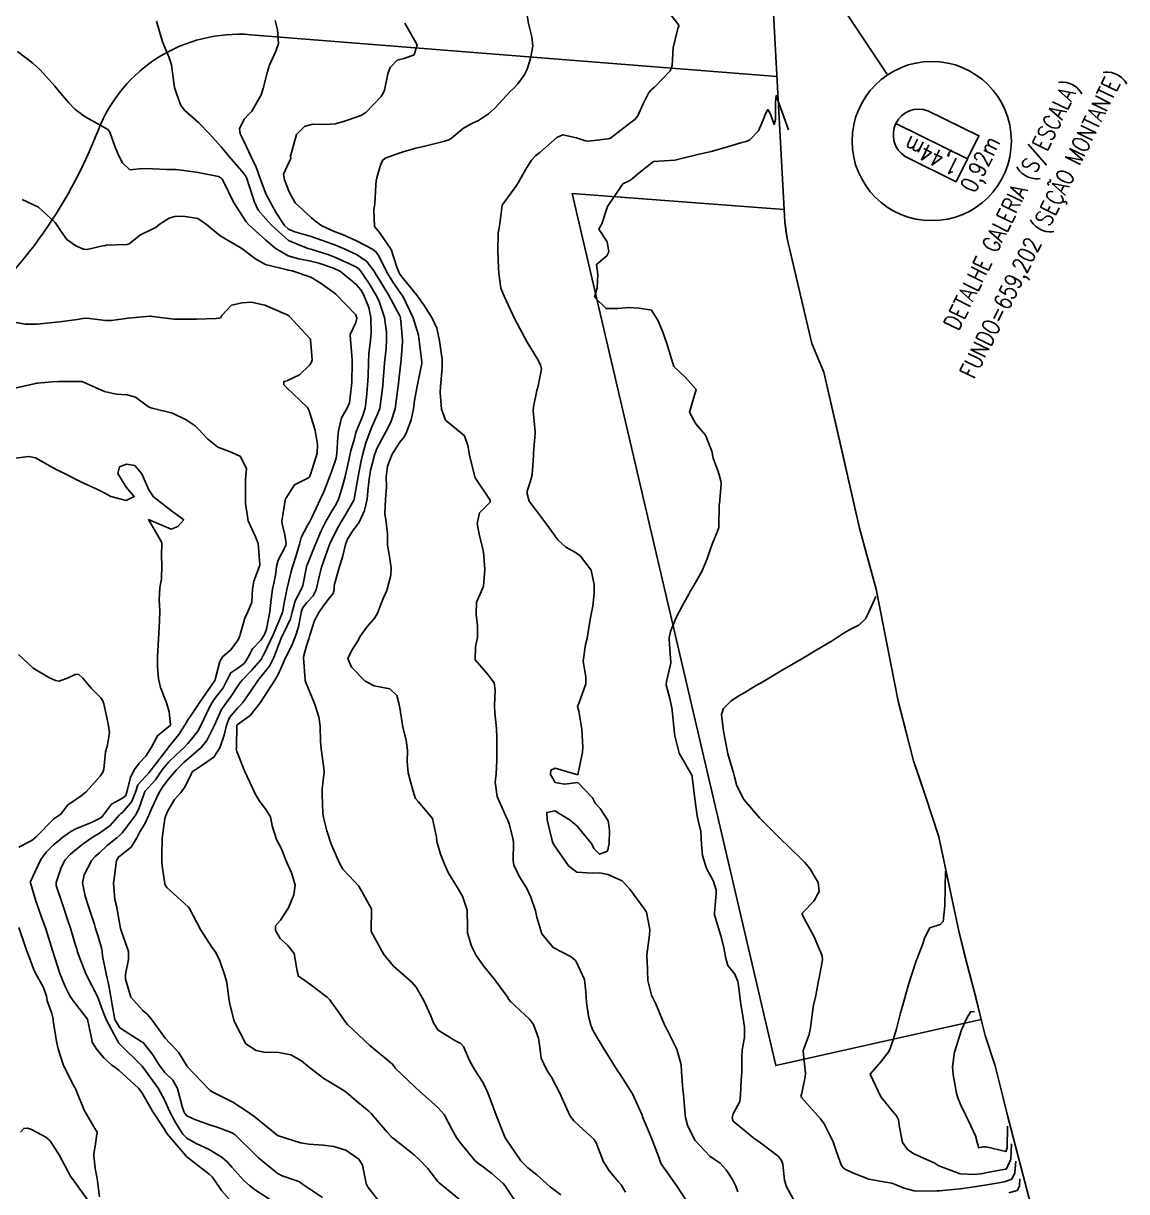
# Model space of a CAD drawing. Header units: metres. Extents: x 292545 to 299085, y 7450245 to 7463078.
# Drawn here: x 295882.3 to 295979.3, y 7458739.9 to 7458842.6 of the extents above; entities that cross this region are included whole.
import ezdxf

# ---------------------------------------------------------------- set-up
doc = ezdxf.new("R2010")
doc.units = ezdxf.units.M
doc.linetypes.add('CONTINUO', pattern=[0])
for name, color, linetype in [('Area', 45, 'Continuous'), ('Curvas de Nivel 1m', 11, 'Continuous'), ('Curvas de Nivel 5m', 15, 'Continuous'), ('Edificações', 30, 'Continuous'), ('TEXTO', 45, 'Continuous'), ('Vias Primárias', 230, 'Continuous')]:
    doc.layers.add(name, color=color, linetype=linetype)
doc.styles.add('ROMANS', font='romans', dxfattribs={"height": 0.2})

msp = doc.modelspace()

# ---------------------------------------------------------------- linework, layer by layer
at = {"layer": 'Area'}
msp.add_polyline3d([(295946.54, 7458874.74, 684.49), (295949.23, 7458825.17, 686.18), (295949.44, 7458823.7, 686.2), (295951.6, 7458814.47, 686.19), (295952.67, 7458811.97, 686.08), (295955.8, 7458798.23, 686.11), (295957.26, 7458792.89, 686.03), (295959.19, 7458783.04, 685.59), (295960.55, 7458777.8, 685.59), (295961.6, 7458774.69, 685.53), (295962.77, 7458771.1, 685.46), (295964.52, 7458762.81, 685.5), (295965.43, 7458759.21, 685.48), (295965.64, 7458758.47, 685.44), (295966.5, 7458755.06, 685.42), (295966.85, 7458753.64, 678.01), (295966.85, 7458753.64, 678), (295967.73, 7458750.96, 678.09), (295967.87, 7458750.39, 678.01), (295968.43, 7458748.17, 678.09), (295968.81, 7458746.62, 678.01), (295972.94, 7458730.77, 667.23)], dxfattribs=at)
at = {"layer": 'Curvas de Nivel 1m', "flags": 128}
for points, elevation in [([(295940.59, 7458739.1), (295939.72, 7458740.45), (295938.63, 7458741.99), (295938.43, 7458742.26), (295938.31, 7458742.46), (295938.16, 7458742.95), (295937.58, 7458744.48), (295937.3, 7458745.12), (295936.73, 7458746.49), (295936.71, 7458746.52), (295936.68, 7458746.63), (295935.84, 7458748.5), (295934.73, 7458750.26), (295934.55, 7458750.51), (295934.19, 7458751.06), (295933.29, 7458752.52), (295932.76, 7458753.41), (295932.36, 7458754.12), (295932.18, 7458754.54), (295931.98, 7458755.34), (295931.79, 7458756.55), (295931.74, 7458757.48), (295931.61, 7458758.55), (295930.85, 7458760.21), (295930.44, 7458760.56), (295928.86, 7458761.39), (295927.88, 7458762.59), (295927.43, 7458764.05), (295927.3, 7458764.6), (295926.91, 7458765.79), (295926.52, 7458766.61), (295925.91, 7458767.59), (295925.4, 7458768.62), (295925.34, 7458769.02), (295925.37, 7458770.62), (295925.33, 7458770.98), (295924.99, 7458772.24), (295924.86, 7458772.63), (295924.72, 7458772.91), (295923.94, 7458774.64), (295923.77, 7458775.9), (295923.85, 7458776.64), (295923.92, 7458777.78), (295923.92, 7458778.64), (295923.92, 7458779.8), (295923.89, 7458780.64), (295923.74, 7458782.01), (295923.7, 7458782.64), (295923.76, 7458784.01), (295923.68, 7458784.64), (295923.14, 7458785.36), (295922.02, 7458786.66), (295922.03, 7458787.81), (295922.22, 7458788.66), (295922.21, 7458789.65), (295922.09, 7458790.66), (295922.14, 7458791.74), (295922.54, 7458792.66), (295922.74, 7458793.15), (295922.86, 7458794.65), (295922.74, 7458796.13), (295922.63, 7458796.66), (295922.38, 7458797.57), (295922.19, 7458798.66), (295922.39, 7458799.58), (295923.32, 7458800.54), (295923.34, 7458800.65), (295923.32, 7458800.72), (295922, 7458802.66), (295921.53, 7458804.51), (295921.51, 7458804.67), (295921.38, 7458805.5), (295921.08, 7458806.36), (295920.68, 7458806.68), (295919.41, 7458807.74), (295919.04, 7458808.7), (295918.92, 7458810.18), (295918.95, 7458810.7), (295919.1, 7458812.34), (295919.12, 7458812.7), (295919.1, 7458813.06), (295918.88, 7458814.7), (295918.64, 7458815.83), (295918.24, 7458816.71), (295917.53, 7458817.81), (295916.87, 7458818.73), (295915.56, 7458820.35), (295915.39, 7458820.57), (295915.29, 7458820.74), (295915.12, 7458821.19), (295914.64, 7458822.75), (295913.61, 7458824.24), (295913.15, 7458824.77), (295913.09, 7458826.23), (295913.18, 7458826.77), (295913.28, 7458828.39), (295913.32, 7458828.77), (295913.38, 7458829.04), (295913.67, 7458830.07), (295913.87, 7458830.57), (295914.11, 7458830.76), (295915.25, 7458831.18), (295915.69, 7458831.33), (295916.79, 7458831.64), (295917.69, 7458831.87), (295919.24, 7458832.24), (295919.7, 7458832.38), (295919.89, 7458832.5), (295920.11, 7458832.69), (295920.98, 7458833.41), (295921.72, 7458833.83), (295922.29, 7458834.1), (295923.18, 7458834.66), (295923.74, 7458835.16), (295925.09, 7458836.63), (295925.43, 7458836.95), (295925.76, 7458837.32), (295926.31, 7458838.07), (295926.57, 7458838.61), (295926.87, 7458839.53), (295927.07, 7458840.61), (295926.99, 7458841.43), (295926.71, 7458842.61), (295926.45, 7458844.01)], 673), ([(295945.1, 7458739.89), (295944.92, 7458740.39), (295944.62, 7458740.98), (295944.07, 7458741.84), (295943.54, 7458742.41), (295943.01, 7458742.78), (295942.64, 7458743.04), (295941.33, 7458744.43), (295940.68, 7458745.75), (295940.5, 7458746.44), (295940.47, 7458746.66), (295940.33, 7458748.44), (295940.27, 7458748.88), (295940.15, 7458750.45), (295940.11, 7458751.07), (295939.73, 7458752.45), (295938.77, 7458754.38), (295938.74, 7458754.43), (295938.72, 7458754.46), (295938.65, 7458754.59), (295937.86, 7458756.47), (295937.52, 7458757.19), (295937.18, 7458758.48), (295937.12, 7458760.22), (295937.11, 7458760.49), (295937.11, 7458760.74), (295937.32, 7458762.48), (295937.35, 7458762.96), (295937.06, 7458764.49), (295936.9, 7458764.76), (295935.6, 7458766.5), (295934.93, 7458767.24), (295933.66, 7458767.8), (295932.94, 7458767.93), (295932.32, 7458767.92), (295930.94, 7458768.01), (295930.2, 7458768.57), (295928.96, 7458770.37), (295928.85, 7458770.58), (295928.78, 7458770.77), (295928.33, 7458772.59), (295928.32, 7458773.26), (295929, 7458773.38), (295930.37, 7458772.57), (295930.99, 7458772.05), (295932.22, 7458770.54), (295932.47, 7458770.05), (295932.95, 7458769.58), (295933.64, 7458769.84), (295933.8, 7458770.52), (295933.82, 7458771.68), (295933.69, 7458772.52), (295933, 7458773.61), (295932.56, 7458774.08), (295932.31, 7458774.54), (295931.03, 7458775.87), (295929.87, 7458775.73), (295929.03, 7458775.88), (295928.62, 7458776.58), (295928.67, 7458776.96), (295929.05, 7458777.14), (295931.04, 7458776.56), (295931.44, 7458778.55), (295931.48, 7458778.97), (295931.4, 7458780.56), (295931.11, 7458782.16), (295931, 7458782.56), (295931.02, 7458782.65), (295931.12, 7458782.83), (295931.74, 7458784.55), (295931.74, 7458785.15), (295931.49, 7458786.55), (295931.7, 7458788.02), (295931.84, 7458788.54), (295932.04, 7458789.69), (295932.19, 7458790.54), (295932.35, 7458791.4), (295932.46, 7458792.54), (295932.48, 7458793.3), (295932.22, 7458794.54), (295931.27, 7458795.78), (295930.82, 7458796.11), (295929.99, 7458796.57), (295929.28, 7458797.21), (295928.29, 7458798.59), (295927.32, 7458799.89), (295926.76, 7458800.61), (295926.55, 7458801.39), (295926.94, 7458802.6), (295927.02, 7458802.93), (295927.13, 7458804.6), (295927.14, 7458804.83), (295927.28, 7458806.6), (295927.28, 7458806.72), (295927.12, 7458808.6), (295927.13, 7458808.9), (295927.44, 7458810.34), (295927.5, 7458810.54), (295927.52, 7458810.6), (295927.83, 7458812.23), (295927.76, 7458812.6), (295927.47, 7458813.17), (295926.59, 7458814.61), (295925.51, 7458816.62), (295924.55, 7458818.63), (295924.26, 7458819.35), (295924.08, 7458820.64), (295924.05, 7458821.13), (295923.99, 7458822.64), (295924.03, 7458824.22), (295924.11, 7458824.64), (295924.22, 7458825.24), (295924.38, 7458826.64), (295925.65, 7458828.38), (295925.74, 7458828.53), (295925.78, 7458828.62), (295926.46, 7458829.82), (295926.95, 7458830.61), (295927.3, 7458830.99), (295927.69, 7458831.28), (295929.18, 7458832.58), (295929.71, 7458832.82), (295930.92, 7458832.56), (295931.7, 7458832.29), (295931.98, 7458832.27), (295933.7, 7458832.47), (295933.9, 7458832.53), (295935.72, 7458833.93), (295936.03, 7458834.18), (295936.3, 7458834.49), (295936.75, 7458835.48), (295937.25, 7458836.48), (295937.47, 7458836.77), (295937.76, 7458837.03), (295939.15, 7458838.46), (295939.32, 7458838.91), (295939.41, 7458840.46), (295939.82, 7458842.17), (295939.9, 7458842.38), (295939.9, 7458842.45), (295939.82, 7458842.59), (295939, 7458843.63)], 674), ([(295929.55, 7458739.62), (295928.61, 7458740.34), (295928.35, 7458740.58), (295927.42, 7458741.4), (295926.63, 7458742.01), (295926.02, 7458742.62), (295924.66, 7458744.63), (295923.86, 7458746.64), (295923.35, 7458747.99), (295923.1, 7458748.65), (295922.72, 7458749.48), (295921.94, 7458750.66), (295921.5, 7458751.43), (295920.99, 7458752.68), (295920.76, 7458752.95), (295920.23, 7458753.21), (295918.77, 7458754.1), (295918.37, 7458754.7), (295918.08, 7458755.42), (295917.5, 7458756.71), (295916.81, 7458757.89), (295916.43, 7458758.34), (295915.97, 7458758.73), (295914.84, 7458759.73), (295913.98, 7458760.76), (295912.87, 7458762.77), (295912.89, 7458764.77), (295911.77, 7458766.78), (295910.93, 7458767.68), (295910.39, 7458768.25), (295910.08, 7458768.8), (295909.39, 7458770.39), (295909.24, 7458770.82), (295909.18, 7458771.03), (295908.98, 7458771.64), (295908.67, 7458772.82), (295908.62, 7458773.2), (295908.57, 7458774.82), (295908.55, 7458775.29), (295908.73, 7458776.82), (295908.72, 7458777.15), (295908.47, 7458778.83), (295908.42, 7458779.48), (295908.4, 7458780.83), (295908.28, 7458781.65), (295907.89, 7458782.83), (295907.13, 7458784.67), (295907.08, 7458784.84), (295907.07, 7458784.9), (295906.92, 7458786.84), (295906.95, 7458787.06), (295907.17, 7458787.9), (295907.41, 7458788.61), (295907.48, 7458788.84), (295907.9, 7458790.13), (295908.27, 7458790.83), (295908.66, 7458791.38), (295909.22, 7458792.13), (295909.54, 7458792.5), (295909.61, 7458792.81), (295909.63, 7458793.21), (295910.07, 7458794.8), (295910.36, 7458795.7), (295910.62, 7458796.8), (295910.79, 7458797.29), (295911.29, 7458798.08), (295911.6, 7458798.48), (295911.8, 7458798.78), (295912.29, 7458799.8), (295912.51, 7458800.78), (295912.58, 7458801.53), (295912.72, 7458802.78), (295912.81, 7458803.32), (295913.19, 7458804.77), (295913.24, 7458804.91), (295913.38, 7458805.24), (295914.2, 7458806.76), (295914.6, 7458807.56), (295914.98, 7458808.75), (295915.21, 7458810.51), (295915.23, 7458810.74), (295915.46, 7458812.58), (295915.48, 7458812.72), (295915.48, 7458812.74), (295915.63, 7458814.6), (295915.63, 7458814.74), (295915.51, 7458816.14), (295915.46, 7458816.69), (295915.46, 7458816.74), (295915.41, 7458816.84), (295914.4, 7458818.76), (295914.08, 7458819.29), (295913.56, 7458820.11), (295913.3, 7458820.51), (295913.15, 7458820.77), (295912.48, 7458821.68), (295911.58, 7458822.31), (295910.49, 7458822.8), (295909.59, 7458823.18), (295909.01, 7458823.4), (295907.6, 7458823.88), (295906.15, 7458824.31), (295905.61, 7458824.53), (295905.26, 7458824.86), (295904.53, 7458825.96), (295904.01, 7458826.88), (295903.64, 7458827.59), (295903.15, 7458828.89), (295902.76, 7458829.98), (295902.33, 7458830.9), (295902.13, 7458831.34), (295901.7, 7458832.2), (295901.34, 7458832.91), (295901.29, 7458833.34), (295901.72, 7458834.2), (295902.06, 7458834.57), (295902.37, 7458834.9), (295903.21, 7458836.35), (295903.39, 7458836.89), (295903.77, 7458838.39), (295903.87, 7458838.78), (295903.9, 7458838.88), (295904.48, 7458840.19), (295904.71, 7458840.87), (295904.63, 7458842.05), (295904.42, 7458842.87)], 671), ([(295935.22, 7458739.88), (295934.84, 7458740.51), (295934.62, 7458740.78), (295933.82, 7458741.71), (295933.29, 7458742.53), (295932.66, 7458744.19), (295932.44, 7458744.54), (295931.5, 7458745.38), (295930.68, 7458746.15), (295930.37, 7458746.56), (295930.07, 7458747.18), (295929.46, 7458748.57), (295928.72, 7458749.97), (295928.31, 7458750.59), (295927.8, 7458751.65), (295927.7, 7458752.6), (295927.58, 7458753.42), (295927.13, 7458754.6), (295926.78, 7458755.08), (295925.12, 7458756.63), (295924.98, 7458756.8), (295924.81, 7458757.06), (295923.64, 7458758.64), (295922.84, 7458759.65), (295922.1, 7458760.66), (295921.68, 7458761.48), (295921.35, 7458762.67), (295921.34, 7458763.13), (295921.32, 7458764.67), (295920.91, 7458765.9), (295920.42, 7458766.69), (295919.65, 7458767.98), (295919.3, 7458768.7), (295918.96, 7458769.59), (295918.63, 7458770.7), (295918.6, 7458771.08), (295918.25, 7458772.71), (295917.01, 7458774.22), (295916.78, 7458774.49), (295916.67, 7458774.73), (295916.53, 7458775.22), (295916.13, 7458776.73), (295916.03, 7458777.71), (295916.05, 7458778.74), (295915.95, 7458779.62), (295915.65, 7458780.74), (295915.38, 7458782.46), (295915.34, 7458782.74), (295915.12, 7458783.52), (295914.5, 7458784.12), (295913.13, 7458784.39), (295912.34, 7458784.78), (295911.15, 7458786.01), (295910.83, 7458786.8), (295911.17, 7458787.52), (295911.68, 7458788.28), (295911.92, 7458788.78), (295912.45, 7458789.52), (295913.2, 7458790.37), (295913.43, 7458790.77), (295913.93, 7458792.05), (295914.26, 7458792.75), (295914.61, 7458794.12), (295914.63, 7458794.75), (295914.44, 7458795.93), (295914.29, 7458796.75), (295914.29, 7458797.75), (295914.18, 7458798.76), (295914.07, 7458799.51), (295914.13, 7458800.76), (295914.22, 7458801.88), (295914.19, 7458802.76), (295914.29, 7458803.69), (295914.7, 7458804.75), (295915.38, 7458805.81), (295915.81, 7458806.31), (295916.01, 7458806.73), (295916.37, 7458807.77), (295916.59, 7458808.73), (295916.69, 7458809.47), (295916.92, 7458810.73), (295917.01, 7458811.16), (295917.33, 7458812.72), (295917.33, 7458812.86), (295917.09, 7458814.72), (295917.02, 7458815.2), (295916.57, 7458816.73), (295915.64, 7458818.65), (295915.58, 7458818.74), (295915.54, 7458818.79), (295914.74, 7458819.94), (295914.26, 7458820.75), (295913.58, 7458822.14), (295913.32, 7458822.51), (295912.99, 7458822.77), (295911.59, 7458823.52), (295910.34, 7458824.06), (295909.61, 7458824.34), (295908.53, 7458824.83), (295908, 7458825.21), (295907.62, 7458825.54), (295906.2, 7458826.85), (295905.65, 7458827.8), (295905.26, 7458828.86), (295905.15, 7458829.38), (295905.68, 7458830.52), (295905.8, 7458830.74), (295905.79, 7458830.86), (295905.78, 7458830.95), (295906.31, 7458832.85), (295907, 7458833.56), (295907.72, 7458833.76), (295908.79, 7458833.74), (295909.72, 7458833.8), (295910.51, 7458834.02), (295911.73, 7458834.45), (295911.97, 7458834.54), (295912.41, 7458834.78), (295913.75, 7458836.21), (295913.96, 7458836.54), (295914.03, 7458836.76), (295914.34, 7458838.18), (295914.55, 7458838.75), (295915.15, 7458839.38), (295915.78, 7458839.53), (295916.66, 7458839.86), (295916.92, 7458840.73), (295915.82, 7458842.64)], 672), ([(295920.6, 7458739.24), (295918.85, 7458740.7), (295918.73, 7458740.81), (295918.62, 7458740.96), (295917.85, 7458741.94), (295917.13, 7458742.72), (295916.64, 7458743.15), (295914.84, 7458744.57), (295914.66, 7458744.71), (295914.62, 7458744.75), (295914.27, 7458745.15), (295912.87, 7458746.77), (295912.68, 7458746.95), (295911.7, 7458747.79), (295910.7, 7458748.64), (295910.47, 7458748.8), (295908.72, 7458749.86), (295907.44, 7458750.83), (295906.74, 7458751.4), (295905.82, 7458751.93), (295904.75, 7458752.15), (295903.46, 7458752.17), (295902.75, 7458752.32), (295901.84, 7458752.9), (295900.86, 7458754.83), (295900.84, 7458754.91), (295900.78, 7458755.11), (295900.41, 7458756.53), (295900.35, 7458756.92), (295900.18, 7458758.29), (295900.01, 7458758.92), (295899.56, 7458760.21), (295899.21, 7458760.93), (295899.06, 7458761.14), (295898.86, 7458761.41), (295897.88, 7458762.95), (295896.9, 7458764.81), (295896.79, 7458764.96), (295894.92, 7458766.64), (295894.78, 7458766.84), (295894.74, 7458766.98), (295894.5, 7458768.55), (295894.46, 7458768.99), (295894.48, 7458769.46), (295894.5, 7458770.99), (295894.72, 7458772.72), (295894.81, 7458772.98), (295895, 7458773.4), (295895.59, 7458774.4), (295896.1, 7458774.97), (295896.5, 7458775.48), (295897.04, 7458776.62), (295897.15, 7458776.85), (295897.37, 7458776.96), (295899.05, 7458778.12), (295899.56, 7458778.93), (295899.96, 7458780.04), (295900.16, 7458780.92), (295900.43, 7458781.59), (295901.11, 7458782.41), (295901.36, 7458782.65), (295901.58, 7458782.91), (295902.21, 7458783.81), (295902.93, 7458784.89), (295903.02, 7458785.01), (295903.14, 7458785.13), (295903.92, 7458786.11), (295904.3, 7458786.87), (295905.03, 7458788.71), (295905.1, 7458788.86), (295905.18, 7458789.04), (295905.77, 7458790.28), (295905.92, 7458790.85), (295906.2, 7458791.87), (295906.72, 7458792.85), (295906.87, 7458793.21), (295907.17, 7458794.84), (295907.19, 7458794.91), (295907.26, 7458795.07), (295907.98, 7458796.83), (295908.48, 7458798.01), (295908.87, 7458798.82), (295909.31, 7458799.59), (295909.78, 7458800.34), (295910.01, 7458800.8), (295910.32, 7458801.82), (295910.57, 7458802.8), (295910.73, 7458803.42), (295911.03, 7458804.79), (295911.09, 7458805.08), (295911.39, 7458806.14), (295911.53, 7458806.65), (295911.58, 7458806.79), (295912.12, 7458808.07), (295912.34, 7458808.78), (295912.47, 7458809.74), (295912.56, 7458810.78), (295912.6, 7458811.63), (295912.63, 7458812.78), (295912.67, 7458813.58), (295912.81, 7458814.78), (295912.88, 7458815.4), (295912.85, 7458816.78), (295912.65, 7458817.65), (295912.19, 7458818.78), (295911.95, 7458819.19), (295911.55, 7458819.68), (295910.17, 7458820.8), (295909.57, 7458821.1), (295908.28, 7458821.53), (295907.57, 7458821.72), (295906.5, 7458821.92), (295905.58, 7458822.18), (295904.43, 7458822.87), (295903.59, 7458823.6), (295902.11, 7458824.9), (295901.88, 7458825.17), (295901.62, 7458825.59), (295900.78, 7458826.92), (295899.92, 7458828.66), (295899.77, 7458828.93), (295899.66, 7458829.04), (295899.44, 7458829.16), (295897.67, 7458829.5), (295896.4, 7458829.7), (295895.67, 7458829.79), (295894.87, 7458829.79), (295893.67, 7458829.85), (295892.81, 7458829.87), (295891.67, 7458829.74), (295891.02, 7458830.37), (295890.67, 7458831.04), (295890.38, 7458831.73), (295889.89, 7458833.05), (295889.71, 7458833.29), (295889.12, 7458833.64), (295887.72, 7458834.4), (295886.82, 7458835.08), (295886.29, 7458835.65), (295885.74, 7458836.27), (295885.05, 7458837.11), (295883.77, 7458838.55), (295883.14, 7458839.13), (295881.79, 7458840.14)], 669), ([(295913.8, 7458738.76), (295912.61, 7458740.29), (295912.44, 7458740.6), (295912.39, 7458740.77), (295912.1, 7458742.25), (295911.79, 7458742.78), (295910.64, 7458743.56), (295909.59, 7458743.87), (295908.65, 7458743.99), (295907.4, 7458744.08), (295906.65, 7458744.2), (295904.72, 7458744.82), (295904.66, 7458744.84), (295904.62, 7458744.87), (295902.68, 7458746.45), (295902.07, 7458746.9), (295900.7, 7458747.79), (295899.01, 7458748.63), (295898.71, 7458748.81), (295898.57, 7458748.94), (295896.73, 7458750.88), (295896.69, 7458750.92), (295896.66, 7458750.96), (295895.94, 7458752.17), (295895.18, 7458752.98), (295894.76, 7458753.4), (295893.62, 7458755), (295893.25, 7458755.46), (295892.79, 7458755.84), (295891.73, 7458757.02), (295891.27, 7458758.58), (295891.28, 7458759.03), (295891.53, 7458760.33), (295891.53, 7458761.02), (295890.87, 7458762.96), (295890.86, 7458763.01), (295890.85, 7458763.03), (295890.84, 7458763.06), (295890.47, 7458765.03), (295890.34, 7458765.6), (295890.23, 7458767.04), (295890.31, 7458767.65), (295890.47, 7458769.03), (295890.65, 7458769.33), (295890.95, 7458769.56), (295891.77, 7458770.21), (295892.26, 7458771.02), (295892.51, 7458771.48), (295892.99, 7458772.31), (295893.33, 7458773), (295893.56, 7458773.56), (295894.22, 7458774.99), (295894.52, 7458775.48), (295895.03, 7458776.15), (295895.41, 7458776.6), (295895.72, 7458776.97), (295896.39, 7458777.63), (295897.06, 7458778.19), (295897.92, 7458778.95), (295898.43, 7458779.58), (295899.09, 7458780.93), (295899.72, 7458782.31), (295900.15, 7458782.92), (295900.57, 7458783.46), (295901.13, 7458784.32), (295901.36, 7458784.68), (295901.56, 7458784.91), (295902.33, 7458785.71), (295903.16, 7458786.66), (295903.26, 7458786.79), (295903.3, 7458786.89), (295903.42, 7458787.14), (295904.26, 7458788.87), (295905.02, 7458790.68), (295905.07, 7458790.86), (295905.09, 7458790.98), (295905.22, 7458791.69), (295905.42, 7458792.67), (295905.46, 7458792.86), (295905.8, 7458794.31), (295905.94, 7458794.85), (295906.29, 7458795.83), (295906.58, 7458796.85), (295906.72, 7458797.41), (295907.3, 7458798.54), (295907.48, 7458798.84), (295907.64, 7458799.17), (295908.42, 7458800.82), (295908.7, 7458801.45), (295909.24, 7458802.81), (295909.36, 7458803.11), (295909.79, 7458804.39), (295909.86, 7458804.81), (295909.94, 7458806.26), (295909.99, 7458806.8), (295910.26, 7458807.95), (295910.75, 7458808.8), (295910.96, 7458809.26), (295911.14, 7458810.79), (295911.16, 7458811.08), (295911.19, 7458812.79), (295911.2, 7458813.06), (295911.05, 7458814.79), (295911.02, 7458815.27), (295911.51, 7458816.34), (295911.6, 7458816.7), (295911.59, 7458816.79), (295911.52, 7458817), (295909.77, 7458818.81), (295909.54, 7458818.98), (295908.47, 7458819.75), (295907.56, 7458820.32), (295905.93, 7458820.86), (295905.56, 7458820.93), (295905.48, 7458820.95), (295903.57, 7458821.43), (295902.63, 7458821.95), (295901.58, 7458822.76), (295901.34, 7458822.91), (295899.6, 7458823.95), (295898.4, 7458824.94), (295897.62, 7458825.48), (295896.33, 7458825.68), (295895.62, 7458825.64), (295895.1, 7458825.5), (295894.31, 7458824.99), (295893.93, 7458824.68), (295893.61, 7458824.52), (295892.59, 7458824.02), (295891.59, 7458823.25), (295891.43, 7458823.18), (295889.59, 7458823.12), (295889.53, 7458823.11), (295889.15, 7458823.05), (295887.9, 7458822.75), (295887.59, 7458822.76), (295886.9, 7458823.08), (295886.13, 7458823.62), (295885.61, 7458824.32), (295885.1, 7458825.11), (295883.63, 7458826.47), (295882.19, 7458827.13)], 668), ([(295908.6, 7458739.41), (295906.92, 7458740.52), (295906.61, 7458740.75), (295906.56, 7458740.78), (295906.42, 7458740.84), (295905.05, 7458741.3), (295904.62, 7458741.53), (295902.97, 7458742.89), (295902.64, 7458743.2), (295900.92, 7458744.91), (295900.66, 7458745.08), (295899.33, 7458745.59), (295898.67, 7458745.8), (295897.38, 7458746.25), (295896.68, 7458746.58), (295896.5, 7458746.78), (295896.41, 7458746.96), (295896.26, 7458747.39), (295895.84, 7458748.97), (295895.44, 7458749.7), (295894.73, 7458750.39), (295894.25, 7458750.99), (295893.68, 7458751.93), (295892.82, 7458753.01), (295892.75, 7458753.06), (295892.64, 7458753.12), (295890.77, 7458754.32), (295890.34, 7458755.04), (295890.09, 7458756.33), (295889.98, 7458757.04), (295889.8, 7458758.03), (295889.57, 7458759.05), (295889.25, 7458760.65), (295889.21, 7458761.05), (295889.16, 7458761.36), (295888.87, 7458762.34), (295888.7, 7458762.88), (295888.65, 7458763.05), (295888.54, 7458763.39), (295888, 7458765.06), (295887.72, 7458765.88), (295887.49, 7458767.07), (295887.64, 7458767.78), (295888.33, 7458769.06), (295888.62, 7458769.38), (295888.95, 7458769.67), (295889.67, 7458770.33), (295890.51, 7458771.03), (295890.77, 7458771.24), (295890.98, 7458771.45), (295891.66, 7458772.35), (295892.14, 7458773.02), (295892.45, 7458773.57), (295892.94, 7458775.01), (295892.96, 7458775.06), (295893.01, 7458775.13), (295893.9, 7458776.13), (295894.5, 7458776.99), (295895.05, 7458777.68), (295895.72, 7458778.31), (295896.44, 7458778.97), (295896.74, 7458779.3), (295897.07, 7458779.7), (295897.62, 7458780.41), (295897.92, 7458780.95), (295898.62, 7458782.45), (295898.88, 7458782.93), (295899.12, 7458783.27), (295899.85, 7458784.2), (295900.21, 7458784.92), (295900.53, 7458785.53), (295901.15, 7458785.95), (295901.7, 7458786.36), (295902.05, 7458786.9), (295902.44, 7458787.63), (295903.18, 7458788.41), (295903.5, 7458788.89), (295903.68, 7458789.37), (295903.96, 7458790.88), (295904.09, 7458792.01), (295904.21, 7458792.88), (295904.45, 7458794.08), (295904.56, 7458794.87), (295904.69, 7458795.44), (295905.28, 7458796.55), (295905.38, 7458796.76), (295905.4, 7458796.86), (295905.29, 7458797.65), (295905.05, 7458798.62), (295905.03, 7458798.86), (295905.32, 7458800.72), (295905.35, 7458800.83), (295905.36, 7458800.86), (295906.14, 7458802.05), (295907.35, 7458802.66), (295907.44, 7458802.75), (295907.48, 7458802.84), (295907.56, 7458803.04), (295908.11, 7458804.83), (295908.16, 7458805.61), (295907.95, 7458806.83), (295907.42, 7458808.57), (295907.26, 7458808.84), (295905.44, 7458810.6), (295905.18, 7458810.86), (295905.18, 7458811.13), (295905.45, 7458811.21), (295906.57, 7458811.73), (295907.47, 7458812.59), (295907.62, 7458812.84), (295907.67, 7458813.03), (295907.55, 7458814.84), (295907.53, 7458814.87), (295907.49, 7458814.91), (295905.69, 7458816.86), (295905.51, 7458816.99), (295905.29, 7458817.09), (295903.53, 7458817.84), (295902.32, 7458818.11), (295901.53, 7458818.05), (295900.6, 7458817.84), (295899.75, 7458816.93), (295899.66, 7458816.78), (295899.51, 7458816.7), (295899.25, 7458816.68), (295897.51, 7458816.63), (295897.16, 7458816.61), (295895.51, 7458816.61), (295893.66, 7458816.85), (295893.51, 7458816.89), (295893.4, 7458816.89), (295891.51, 7458816.71), (295890.05, 7458816.5), (295889.51, 7458816.5), (295887.87, 7458816.7), (295887.51, 7458816.69), (295887.03, 7458816.6), (295885.51, 7458816.39), (295884.34, 7458816.28), (295883.5, 7458816.17), (295882.47, 7458816.17), (295881.51, 7458816.36)], 667), ([(295904.51, 7458738.87), (295902.6, 7458740.09), (295902.16, 7458740.45), (295901.69, 7458740.9), (295900.62, 7458742.07), (295900.23, 7458742.51), (295899.77, 7458742.92), (295898.64, 7458743.63), (295897.44, 7458744.16), (295896.66, 7458744.6), (295896.3, 7458744.97), (295895.67, 7458745.98), (295895.15, 7458746.98), (295894.7, 7458747.99), (295894.14, 7458749), (295892.73, 7458750.93), (295892.67, 7458751.01), (295890.75, 7458752.91), (295890.69, 7458752.97), (295890.65, 7458753.03), (295890.55, 7458753.23), (295889.58, 7458755.05), (295889.35, 7458755.62), (295888.8, 7458757.06), (295887.79, 7458759.07), (295887.12, 7458760.81), (295887.03, 7458761.08), (295886.99, 7458761.22), (295886.86, 7458761.67), (295886.44, 7458763.08), (295886.21, 7458763.76), (295885.76, 7458765.09), (295885.19, 7458766.82), (295885.18, 7458767.1), (295885.61, 7458768.42), (295885.98, 7458769.09), (295886.45, 7458769.59), (295886.96, 7458770.01), (295887.55, 7458770.48), (295888.34, 7458771.06), (295888.98, 7458771.44), (295889.92, 7458772.11), (295890.76, 7458773.03), (295890.87, 7458773.16), (295891, 7458773.26), (295891.82, 7458774.2), (295892.14, 7458775.02), (295892.37, 7458775.67), (295893.03, 7458776.41), (295893.33, 7458776.72), (295893.54, 7458777), (295895.02, 7458778.94), (295895.05, 7458778.98), (295895.96, 7458780.09), (295896.53, 7458780.97), (295896.72, 7458781.34), (295897.1, 7458781.89), (295897.82, 7458782.95), (295899.13, 7458784.86), (295899.16, 7458784.9), (295899.17, 7458784.93), (295899.56, 7458786.53), (295899.81, 7458786.92), (295900.53, 7458787.55), (295901.18, 7458788.44), (295901.31, 7458788.78), (295901.35, 7458788.91), (295901.76, 7458790.34), (295902.03, 7458790.9), (295902.37, 7458791.74), (295902.45, 7458792.9), (295902.55, 7458793.59), (295903.05, 7458794.89), (295903.09, 7458795.06), (295902.95, 7458796.89), (295902.71, 7458797.48), (295902.07, 7458798.9), (295901.82, 7458800.4), (295901.81, 7458800.91), (295901.81, 7458802.45), (295901.86, 7458802.9), (295901.9, 7458803.45), (295901.37, 7458804.54), (295900.56, 7458804.92), (295899.38, 7458805.36), (295898.52, 7458806.08), (295897.7, 7458806.96), (295897.4, 7458807.24), (295896.61, 7458807.77), (295895.41, 7458808.36), (295893.63, 7458808.78), (295893.42, 7458808.85), (295893.17, 7458809), (295892.16, 7458809.75), (295891.43, 7458809.96), (295890.44, 7458810.03), (295889.44, 7458810.26), (295887.57, 7458811.07), (295887.44, 7458811.13), (295887.37, 7458811.15), (295885.44, 7458811.15), (295885.4, 7458811.14), (295884.8, 7458811.11), (295883.56, 7458811), (295883.44, 7458810.98), (295883.25, 7458810.93), (295881.44, 7458810.51)], 666), ([(295969.52, 7458742.58), (295969.46, 7458741.58), (295969.17, 7458741.01), (295968.62, 7458740.81), (295968.03, 7458740.7), (295966.62, 7458740.46), (295964.68, 7458740.16), (295964.62, 7458740.15), (295962.81, 7458739.98), (295962.61, 7458739.97), (295960.84, 7458739.96), (295960.61, 7458739.98), (295959.72, 7458740.21), (295958.93, 7458740.54), (295958.62, 7458740.65), (295958.11, 7458740.74), (295956.62, 7458741.02), (295955.4, 7458741.48), (295954.63, 7458741.84), (295954.37, 7458742.01), (295954.17, 7458742.28), (295953.78, 7458743.42), (295953.49, 7458744.29), (295952.68, 7458745.86), (295952.35, 7458746.3), (295950.7, 7458748.18), (295950.66, 7458748.27), (295950.65, 7458748.32), (295950.66, 7458748.36), (295950.71, 7458748.58), (295951.03, 7458750.01), (295951.05, 7458750.32), (295950.84, 7458752.23), (295950.85, 7458752.32), (295951.36, 7458753.72), (295951.48, 7458754.31), (295951.62, 7458755.49), (295951.76, 7458756.31), (295951.95, 7458757.17), (295952.17, 7458758.31), (295952.27, 7458758.87), (295952.54, 7458760.3), (295952.51, 7458760.64), (295951.82, 7458762.31), (295950.89, 7458763.98), (295950.74, 7458764.32), (295950.78, 7458764.43), (295950.9, 7458764.55), (295951.77, 7458765.45), (295952.26, 7458766.31), (295952.15, 7458767.09), (295951.43, 7458768.32), (295950.95, 7458768.88), (295949.47, 7458770.33), (295948.97, 7458770.82), (295947.41, 7458772.36), (295947.2, 7458772.57), (295947, 7458772.78), (295945.63, 7458774.38), (295945.02, 7458775.58), (295944.8, 7458776.39), (295944.71, 7458776.72), (295944.23, 7458778.4), (295944, 7458779.48), (295943.83, 7458780.4), (295943.66, 7458781.85), (295943.83, 7458782.4), (295944.49, 7458783.02), (295945.12, 7458783.46), (295945.71, 7458783.81), (295946.66, 7458784.37), (295946.96, 7458784.55), (295947.14, 7458784.66), (295947.87, 7458785.09), (295949.15, 7458785.84), (295949.46, 7458786.03), (295949.97, 7458786.33), (295950.72, 7458786.77), (295951.16, 7458787.03), (295951.97, 7458787.51), (295953.18, 7458788.21), (295953.23, 7458788.24), (295953.3, 7458788.29), (295954.43, 7458789.04), (295955.19, 7458789.44), (295955.74, 7458789.72), (295956.33, 7458790.26), (295956.6, 7458790.87), (295957.22, 7458792.25), (295957.22, 7458792.25)], 676), ([(295881.9, 7458770.2), (295882.97, 7458770.75), (295883.2, 7458770.9), (295883.42, 7458771.12), (295884.99, 7458772.69), (295885.23, 7458772.86), (295885.6, 7458773.09), (295886.19, 7458773.9), (295887.01, 7458774.45), (295887.39, 7458774.7), (295887.81, 7458775.07), (295889.04, 7458776.45), (295889.29, 7458776.8), (295889.37, 7458777.05), (295889.52, 7458778.59), (295889.65, 7458779.04), (295889.88, 7458780.24), (295889.75, 7458781.04), (295889.37, 7458782.79), (295889.28, 7458783.05), (295889.12, 7458783.33), (295888.25, 7458784.19), (295887.52, 7458785.07), (295887.14, 7458785.4), (295886.85, 7458785.37), (295886.24, 7458785.09), (295885.43, 7458784.8), (295885.13, 7458784.84), (295884.53, 7458785.11), (295883.15, 7458785.94), (295881.88, 7458787.14)], 664), ([(295969.15, 7458744.12), (295969.08, 7458742.78), (295968.72, 7458741.93), (295968.63, 7458741.89), (295967.15, 7458741.61), (295966.63, 7458741.52), (295965.89, 7458741.41), (295964.63, 7458741.47), (295962.77, 7458742.18), (295962.63, 7458742.26), (295962.41, 7458742.41), (295960.64, 7458743.22), (295960.04, 7458743.6), (295959.56, 7458744.22), (295959.3, 7458745.59), (295959.21, 7458746.22), (295959.05, 7458746.58), (295958.69, 7458746.98), (295957.67, 7458748.24), (295956.73, 7458750.25), (295957.66, 7458751.32), (295958.36, 7458752.23), (295958.5, 7458752.49), (295958.76, 7458753.26), (295959.04, 7458754.23), (295959.4, 7458755.62), (295959.57, 7458756.22), (295959.86, 7458757.26), (295960.12, 7458758.21), (295960.75, 7458760.11), (295960.78, 7458760.2), (295960.79, 7458760.25), (295960.85, 7458760.4), (295961.36, 7458761.71), (295961.5, 7458762.19), (295961.96, 7458763.11), (295962.89, 7458763.4), (295963.14, 7458763.67), (295963.28, 7458765.03), (295963.32, 7458766.61), (295963.35, 7458768.08)], 677), ([(295889, 7458739.45), (295888.77, 7458741.06), (295888.75, 7458741.19), (295888.62, 7458741.98), (295888.49, 7458743.06), (295888.5, 7458743.2), (295888.65, 7458744.12), (295888.76, 7458744.96), (295888.77, 7458745.06), (295888.77, 7458745.16), (295888.67, 7458745.32), (295887.64, 7458747.07), (295886.9, 7458748.89), (295886.81, 7458749.08), (295886.71, 7458749.25), (295885.81, 7458751.09), (295885.37, 7458752.47), (295885.21, 7458753.1), (295884.92, 7458754.96), (295884.91, 7458755.1), (295884.79, 7458755.57), (295884.39, 7458756.69), (295884.34, 7458757.11), (295884.08, 7458757.85), (295883.37, 7458759.12), (295883.2, 7458759.49), (295882.85, 7458760.48), (295882.58, 7458761.13), (295882.42, 7458761.57), (295881.89, 7458763.14)], 664), ([(295968.79, 7458745.66), (295968.76, 7458743.76), (295968.65, 7458743.44), (295966.93, 7458743.85), (295966.65, 7458743.86), (295966.28, 7458743.76), (295966.17, 7458744.14), (295965.98, 7458744.82), (295965.38, 7458746.15), (295965.14, 7458746.61), (295964.7, 7458747.51), (295964.44, 7458748.16), (295964.31, 7458748.56), (295964.03, 7458750.17), (295963.98, 7458750.92), (295964.13, 7458752.17), (295964.77, 7458754.15), (295965.25, 7458755.23), (295965.59, 7458755.76), (295965.9, 7458755.72)], 678), ([(295882.05, 7458745.14), (295882.33, 7458745.47), (295882.67, 7458745.5), (295882.94, 7458745.4), (295883.51, 7458745.12), (295884.27, 7458744.71), (295884.66, 7458744.37), (295885.48, 7458743.09), (295886.48, 7458741.22), (295886.58, 7458741.08), (295886.61, 7458741.04), (295888.02, 7458739.07)], 664)]:
    msp.add_lwpolyline(points, dxfattribs=dict(at, elevation=elevation))
at = {"layer": 'Curvas de Nivel 5m', "flags": 128}
for points, elevation in [([(295925.86, 7458738.62), (295924.61, 7458740.46), (295924.46, 7458740.63), (295923.48, 7458741.5), (295922.63, 7458742.14), (295922.32, 7458742.35), (295921.98, 7458742.66), (295920.66, 7458744.27), (295920.37, 7458744.68), (295920, 7458745.36), (295919.28, 7458746.69), (295918.69, 7458747.34), (295917.14, 7458748.72), (295916.71, 7458749.12), (295915.01, 7458750.75), (295914.89, 7458750.9), (295914.74, 7458751.12), (295912.75, 7458752.77), (295910.78, 7458754.62), (295910.63, 7458754.79), (295909.87, 7458755.88), (295909.2, 7458756.81), (295909, 7458757.02), (295908.81, 7458757.17), (295907.56, 7458758.09), (295906.82, 7458758.62), (295906.68, 7458758.7), (295906.47, 7458758.85), (295906.36, 7458759.31), (295906.11, 7458760.85), (295905.54, 7458761.54), (295904.87, 7458762.18), (295904.46, 7458762.87), (295904.47, 7458763.28), (295904.89, 7458763.77), (295905.6, 7458764.86), (295906.08, 7458766.02), (295906.18, 7458766.85), (295905.86, 7458767.93), (295905.47, 7458768.85), (295904.96, 7458770.1), (295904.56, 7458770.87), (295904.18, 7458772.06), (295904.02, 7458772.87), (295903.62, 7458773.5), (295903.01, 7458774.29), (295902.68, 7458774.89), (295902.39, 7458775.53), (295901.74, 7458776.9), (295901.06, 7458778.62), (295901.01, 7458778.85), (295901.02, 7458778.91), (295901.02, 7458778.95), (295901.07, 7458780.91), (295901.07, 7458780.93), (295901.09, 7458780.95), (295902.23, 7458781.77), (295903.11, 7458782.89), (295904.41, 7458784.87), (295904.67, 7458785.33), (295905.16, 7458786.43), (295905.29, 7458786.73), (295905.36, 7458786.86), (295905.96, 7458788.07), (295906.26, 7458788.85), (295906.48, 7458789.56), (295906.73, 7458790.84), (295906.84, 7458791.21), (295907.22, 7458791.71), (295907.77, 7458792.29), (295908.04, 7458792.83), (295908.26, 7458793.84), (295908.5, 7458794.82), (295909.19, 7458796.73), (295909.22, 7458796.81), (295909.27, 7458796.92), (295909.89, 7458798.2), (295910.22, 7458798.8), (295910.63, 7458799.48), (295911.32, 7458800.66), (295911.37, 7458800.75), (295911.38, 7458800.79), (295911.68, 7458802.46), (295911.73, 7458802.79), (295911.99, 7458804.16), (295912.13, 7458804.78), (295912.41, 7458805.75), (295912.79, 7458806.78), (295912.97, 7458807.21), (295913.42, 7458808.26), (295913.57, 7458808.61), (295913.63, 7458808.77), (295913.66, 7458809), (295913.89, 7458810.76), (295913.93, 7458811.25), (295914.05, 7458812.76), (295914.18, 7458814.06), (295914.22, 7458814.76), (295914.21, 7458815.47), (295914.05, 7458816.76), (295913.54, 7458818.27), (295913.28, 7458818.77), (295912.62, 7458819.84), (295912, 7458820.78), (295911.8, 7458821.02), (295911.57, 7458821.19), (295910.84, 7458821.53), (295909.58, 7458822.1), (295909.06, 7458822.3), (295907.58, 7458822.77), (295907.29, 7458822.84), (295905.59, 7458823.54), (295904.12, 7458824.87), (295903.62, 7458825.44), (295902.95, 7458826.21), (295902.6, 7458826.9), (295902.13, 7458828.43), (295901.98, 7458828.91), (295901.88, 7458829.13), (295901.67, 7458829.43), (295900.4, 7458830.92), (295899.69, 7458831.77), (295898.63, 7458832.94), (295897.72, 7458833.87), (295896.48, 7458834.97), (295896.15, 7458835.39), (295895.75, 7458836.46), (295895.58, 7458836.98), (295895.54, 7458837.19), (295895.33, 7458838.98), (295895.09, 7458839.68), (295894.53, 7458840.99), (295894.01, 7458842.81)], 670), ([(295950.36, 7458738.55), (295949.38, 7458740.34), (295949.21, 7458740.93), (295949.05, 7458742.34), (295948.95, 7458742.66), (295948.64, 7458743.04), (295946.85, 7458744.37), (295946.65, 7458744.51), (295946.17, 7458744.87), (295944.68, 7458746.1), (295944.59, 7458746.39), (295944.69, 7458746.75), (295945.26, 7458747.83), (295945.33, 7458748.38), (295945.39, 7458749.72), (295945.46, 7458750.38), (295945.45, 7458751.68), (295945.49, 7458752.38), (295945.69, 7458753.45), (295945.68, 7458754.38), (295945.47, 7458755.71), (295945.37, 7458756.38), (295945.17, 7458758.03), (295945.1, 7458758.39), (295944.83, 7458759.02), (295944.22, 7458759.78), (295944.05, 7458760.4), (295943.87, 7458761.38), (295943.59, 7458762.4), (295943.05, 7458764.25), (295943.04, 7458764.41), (295943.18, 7458766.15), (295943.19, 7458766.41), (295942.93, 7458767.27), (295942.52, 7458768), (295942.31, 7458768.42), (295941.99, 7458769.46), (295941.89, 7458770.43), (295941.84, 7458771.57), (295941.64, 7458772.43), (295941.52, 7458772.95), (295941.32, 7458774.44), (295941.09, 7458776.39), (295941.08, 7458776.44), (295941.07, 7458776.47), (295941.04, 7458776.52), (295939.93, 7458778.45), (295939.55, 7458779.99), (295939.5, 7458780.46), (295939.34, 7458782.23), (295939.3, 7458782.46), (295939.12, 7458783.27), (295938.8, 7458784.46), (295938.83, 7458784.77), (295939.15, 7458786.13), (295939.21, 7458786.41), (295939.21, 7458786.46), (295939.16, 7458787.19), (295939.05, 7458788.46), (295939.06, 7458788.59), (295939.19, 7458789.15), (295939.55, 7458790.1), (295939.71, 7458790.45), (295940.22, 7458791.45), (295940.78, 7458792.44), (295940.95, 7458792.73), (295941.24, 7458793.19), (295941.93, 7458794.43), (295942.39, 7458795.55), (295942.69, 7458796.42), (295942.85, 7458796.85), (295943.3, 7458797.98), (295943.42, 7458798.29), (295943.44, 7458798.41), (295943.47, 7458800.26), (295943.48, 7458800.41), (295943.63, 7458802.11), (295943.61, 7458802.41), (295943.36, 7458803.23), (295942.94, 7458804.41), (295942.8, 7458805), (295942.27, 7458806.42), (295941.41, 7458807.43), (295940.84, 7458808.44), (295941.44, 7458810.43), (295940.5, 7458811.49), (295939.46, 7458812.46), (295938.86, 7458814.47), (295938.5, 7458815.47), (295938.11, 7458816.47), (295937.52, 7458817.4), (295936.43, 7458817.58), (295935.52, 7458817.65), (295934.56, 7458817.55), (295933.52, 7458817.55), (295932.5, 7458818.54), (295932.72, 7458819.36), (295932.78, 7458820.54), (295932.67, 7458821.44), (295933.58, 7458822.19), (295933.77, 7458822.53), (295933.6, 7458823.42), (295932.88, 7458824.54), (295933.14, 7458825.01), (295933.63, 7458826.53), (295935, 7458828.51), (295935.43, 7458828.73), (295935.66, 7458828.85), (295936.56, 7458829.6), (295937.68, 7458830.48), (295939.55, 7458830.6), (295939.68, 7458830.62), (295939.91, 7458830.68), (295941.69, 7458831.13), (295942.74, 7458831.37), (295943.69, 7458831.62), (295945.46, 7458832.15), (295945.7, 7458832.21), (295945.84, 7458832.24), (295946.16, 7458832.38), (295946.9, 7458833.18), (295947.4, 7458834.36), (295947.49, 7458834.6), (295947.73, 7458835.05), (295947.98, 7458834.63), (295948.3, 7458833.74), (295948.41, 7458834.17), (295948.41, 7458835.67), (295948.48, 7458836.28), (295949.55, 7458833.26)], 675), ([(295900.59, 7458739.01), (295899.7, 7458740.02), (295899.1, 7458740.93), (295898.89, 7458741.21), (295898.62, 7458741.46), (295896.68, 7458742.96), (295896.63, 7458743.01), (295894.95, 7458744.99), (295894.83, 7458745.16), (295894.67, 7458745.42), (295893.66, 7458747), (295892.71, 7458748.62), (295892.42, 7458749.01), (295890.73, 7458750.55), (295890.46, 7458750.77), (295890.08, 7458751.04), (295889.36, 7458751.67), (295888.75, 7458752.4), (295888.35, 7458753.06), (295888.26, 7458753.56), (295887.93, 7458755.07), (295886.8, 7458756.54), (295886.4, 7458757.08), (295885.96, 7458757.95), (295885.5, 7458759.09), (295884.85, 7458761.1), (295884.39, 7458762.63), (295884.23, 7458763.11), (295883.86, 7458764.14), (295883.51, 7458765.12), (295883.36, 7458765.58), (295882.92, 7458767.06), (295882.9, 7458767.13), (295882.91, 7458767.15), (295882.92, 7458767.19), (295883.82, 7458769.12), (295884.31, 7458769.76), (295884.96, 7458770.39), (295885.35, 7458770.72), (295885.78, 7458771.09), (295886.47, 7458771.59), (295886.98, 7458771.84), (295888.3, 7458772.37), (295888.99, 7458772.71), (295889.19, 7458772.85), (295889.34, 7458773.05), (295890.05, 7458773.99), (295891.01, 7458774.5), (295891.29, 7458774.75), (295891.39, 7458775.03), (295891.71, 7458776.34), (295892.06, 7458777.02), (295892.47, 7458777.59), (295893.05, 7458778.2), (295893.56, 7458779), (295894.08, 7458779.99), (295895.09, 7458780.8), (295895.19, 7458780.88), (295895.22, 7458780.98), (295895.1, 7458782.11), (295894.92, 7458782.79), (295894.84, 7458782.98), (295894.36, 7458784.23), (295894.18, 7458784.99), (295894.08, 7458786.07), (295894.08, 7458787), (295894.15, 7458787.97), (295894.21, 7458788.99), (295894.27, 7458790.07), (295894.28, 7458790.99), (295894.24, 7458791.97), (295894.28, 7458792.99), (295894.44, 7458793.79), (295894.48, 7458794.99), (295894.45, 7458795.81), (295894.48, 7458796.99), (295893.3, 7458799), (295895.29, 7458798.16), (295895.88, 7458798.39), (295896.4, 7458798.97), (295895.31, 7458799.77), (295893.75, 7458801), (295893.33, 7458801.61), (295892.7, 7458803.01), (295892.09, 7458803.75), (295891.36, 7458803.87), (295890.75, 7458803.65), (295890.61, 7458803.04), (295891.34, 7458801.85), (295892.04, 7458801.02), (295891.32, 7458800.67), (295889.99, 7458801.04), (295889.33, 7458801.38), (295888.7, 7458801.69), (295887.34, 7458802.32), (295885.84, 7458803.09), (295885.5, 7458803.25), (295885.36, 7458803.32), (295884.87, 7458803.59), (295883.37, 7458804.44), (295882.79, 7458804.55), (295881.37, 7458804.37)], 665), ([(295969.88, 7458741.05), (295969.85, 7458740.39), (295969.64, 7458740.02), (295968.91, 7458739.8)], 675)]:
    msp.add_lwpolyline(points, dxfattribs=dict(at, elevation=elevation))
at = {"layer": 'Edificações', "elevation": 685.42}
msp.add_lwpolyline([(295966.5, 7458755.06), (295948.43, 7458750.99), (295930.54, 7458827.66), (295949.17, 7458826.25), (295949.23, 7458825.17), (295949.33, 7458824.44), (295949.44, 7458823.7), (295950.52, 7458819.09), (295951.6, 7458814.47), (295952.13, 7458813.22), (295952.67, 7458811.97), (295954.24, 7458805.1), (295955.8, 7458798.23), (295956.53, 7458795.56), (295957.26, 7458792.89), (295958.22, 7458787.96), (295959.19, 7458783.04), (295959.87, 7458780.42), (295960.55, 7458777.8), (295961.07, 7458776.25), (295961.6, 7458774.69), (295962.19, 7458772.89), (295962.77, 7458771.1), (295963.65, 7458766.95), (295964.52, 7458762.81), (295964.97, 7458761.01), (295965.43, 7458759.21), (295966.07, 7458756.77)], close=True, dxfattribs=at)
at = {"layer": 'TEXTO', "linetype": 'CONTINUO'}
for points in [[(295811.72, 7459058.14, 0), (295958.26, 7458838.1, 0)], [(295959.81, 7458830.92, 0), (295964.3, 7458828.7, 0), (295966.29, 7458832.74, 0), (295961.8, 7458834.95, 0)], [(295958.99, 7458833.83, 0), (295965.29, 7458830.72, 0)]]:
    msp.add_polyline3d(points, dxfattribs=at)
msp.add_circle((295962.14, 7458832.28), 7, dxfattribs=at)
msp.add_arc((295961.02, 7458832.83), 2.26, 69.6311, 237.862, dxfattribs=at)
at = {"layer": 'Vias Primárias'}
msp.add_lwpolyline([(295948.53, 7458837.94), (295902.28, 7458841.63, 0.331142), (295888.87, 7458833.22, -0.128236), (295876.16, 7458815.67, 0.071627), (295852.4, 7458789.56, -0.008739), (295798.56, 7458740.36, -0.067021), (295796.82, 7458738.88, 0.43898), (295795.13, 7458729.94), (295820.68, 7458665.34)], format="xyb", dxfattribs=at)

# ---------------------------------------------------------------- texts
at = {"layer": 'TEXTO', "style": 'ROMANS', "width": 0.8}
for s, rotation, p in [('FUNDO=659,202 (SEÇÃO MONTANTE)', 63.7465, (295965.88, 7458811.27)), ('DETALHE GALERIA (S/ESCALA)', 63.7465, (295964.47, 7458815.52)), ('1,44m', 153.7465, (295964.8, 7458830.52)), ('0,92m', 63.7465, (295965.94, 7458827.62))]:
    msp.add_text(s, height=1.5, rotation=rotation, dxfattribs=at).set_placement(p)

doc.saveas('drawing.dxf')
